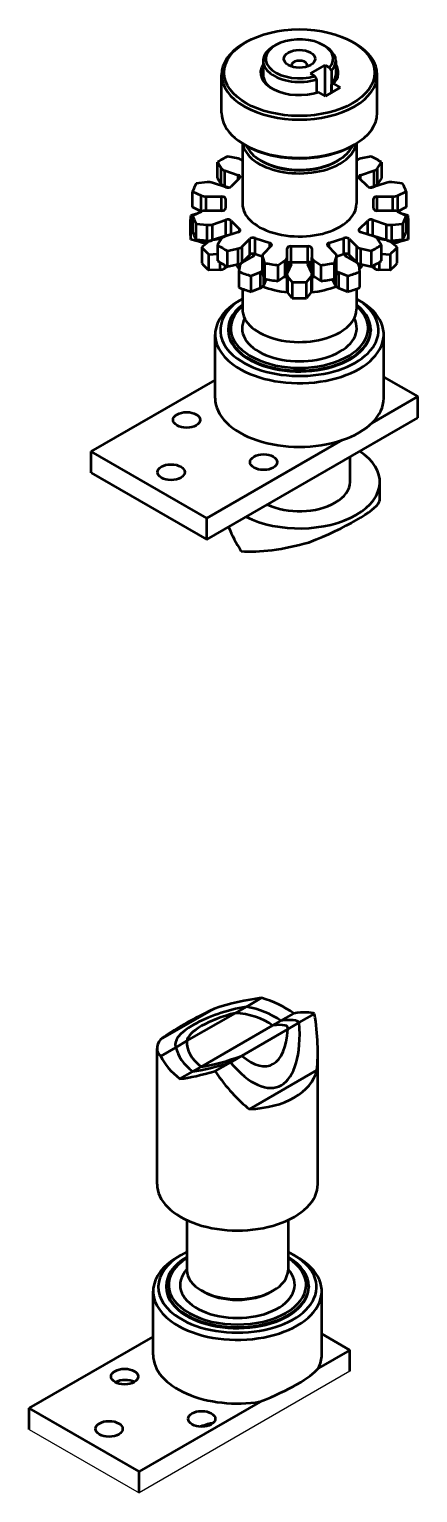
# Model space of a CAD drawing. Header units: millimetres. Extents: x -14552 to -4230, y 14289 to 18426.
# Drawn here: x -14552 to -14369, y 16174 to 16864 of the extents above; entities that cross this region are included whole.
import ezdxf

# ---------------------------------------------------------------- set-up
doc = ezdxf.new("R2010")
doc.units = ezdxf.units.MM
doc.layers.add('外形線', color=7, linetype='Continuous', lineweight=50)

msp = doc.modelspace()

# ---------------------------------------------------------------- linework, layer by layer
for p in [(-14400.53, 16231.19), (-14551.76, 16203.73)]:
    msp.add_line(p, (-14500, 16173.91))
at = {"layer": '外形線'}
for p, q in [((-14449.54, 16857.74), (-14450.41, 16857.24)), ((-14435.65, 16856.3), (-14436.51, 16855.8)), ((-14413.07, 16856.3), (-14412.2, 16855.8)), ((-14399.18, 16857.74), (-14398.31, 16857.24)), ((-14441.48, 16848.85), (-14441.48, 16842.35)), ((-14419.17, 16842.88), (-14412.25, 16846.86)), ((-14412.25, 16832.4), (-14412.25, 16846.86)), ((-14412.25, 16846.86), (-14410.2, 16845.68)), ((-14407.24, 16848.85), (-14407.24, 16842.35)), ((-14461.05, 16824.35), (-14461.05, 16842.35)), ((-14417.12, 16841.7), (-14419.17, 16842.88)), ((-14416.22, 16833.89), (-14416.22, 16840.18)), ((-14409.3, 16844.16), (-14409.3, 16833.9)), ((-14387.66, 16824.35), (-14387.66, 16842.35)), ((-14412.08, 16832.3), (-14415.32, 16834.16)), ((-14405.16, 16836.28), (-14412.08, 16832.3)), ((-14409.3, 16833.9), (-14409.3, 16837.66)), ((-14408.4, 16838.14), (-14405.16, 16836.28)), ((-14451.27, 16809.99), (-14451.27, 16781.6)), ((-14449.54, 16808.96), (-14450.41, 16809.47)), ((-14399.18, 16808.96), (-14398.31, 16809.47)), ((-14397.45, 16809.99), (-14397.45, 16781.6)), ((-14462.99, 16793.61), (-14462.99, 16801.11)), ((-14462.99, 16801.11), (-14461.2, 16798.29)), ((-14461.2, 16790.79), (-14461.2, 16798.29)), ((-14453.33, 16802.82), (-14458.23, 16803.85)), ((-14451.27, 16801.75), (-14451.41, 16801.89)), ((-14441.72, 16801.43), (-14442.59, 16801.93)), ((-14406.99, 16801.43), (-14406.13, 16801.93)), ((-14397.31, 16801.89), (-14397.45, 16801.75)), ((-14390.49, 16803.85), (-14395.39, 16802.82)), ((-14387.52, 16798.29), (-14385.73, 16801.11)), ((-14387.52, 16790.79), (-14387.52, 16798.29)), ((-14385.73, 16801.11), (-14385.73, 16793.61)), ((-14467.87, 16791.64), (-14473.01, 16791.11)), ((-14459.04, 16789.27), (-14465.4, 16791.38)), ((-14461.2, 16790.79), (-14462.99, 16793.61)), ((-14459.59, 16789.68), (-14459.59, 16797.18)), ((-14459.59, 16797.18), (-14453.23, 16795.07)), ((-14452.56, 16793.62), (-14456.54, 16789.66)), ((-14453.23, 16792.95), (-14453.23, 16795.07)), ((-14392.18, 16789.66), (-14396.16, 16793.62)), ((-14395.49, 16795.07), (-14389.13, 16797.18)), ((-14395.49, 16792.95), (-14395.49, 16795.07)), ((-14383.32, 16791.38), (-14389.68, 16789.27)), ((-14389.13, 16789.68), (-14389.13, 16797.18)), ((-14385.73, 16793.61), (-14387.52, 16790.79)), ((-14375.71, 16791.11), (-14380.85, 16791.64)), ((-14474.75, 16787.37), (-14470.75, 16785.44)), ((-14474.75, 16779.87), (-14474.75, 16787.37)), ((-14470.75, 16777.94), (-14470.75, 16785.44)), ((-14468.39, 16784.95), (-14461.05, 16784.95)), ((-14468.39, 16778.26), (-14468.39, 16784.95)), ((-14461.88, 16790.28), (-14462.11, 16790.29)), ((-14461.05, 16778.26), (-14461.05, 16784.95)), ((-14458.8, 16789.2), (-14459.6, 16789.67)), ((-14457.95, 16789.13), (-14459.59, 16789.68)), ((-14389.13, 16789.68), (-14390.77, 16789.13)), ((-14389.11, 16789.67), (-14389.92, 16789.2)), ((-14387.66, 16784.95), (-14380.33, 16784.95)), ((-14387.66, 16778.26), (-14387.66, 16784.95)), ((-14386.61, 16790.29), (-14386.84, 16790.28)), ((-14380.33, 16778.26), (-14380.33, 16784.95)), ((-14377.97, 16785.44), (-14373.97, 16787.37)), ((-14377.97, 16777.94), (-14377.97, 16785.44)), ((-14373.97, 16787.37), (-14373.97, 16779.87)), ((-14470.75, 16777.94), (-14474.75, 16779.87)), ((-14470.75, 16777.76), (-14474.75, 16775.83)), ((-14461.05, 16778.26), (-14468.39, 16778.26)), ((-14459.22, 16783.89), (-14459.22, 16779.31)), ((-14389.5, 16779.31), (-14389.5, 16783.89)), ((-14380.33, 16778.26), (-14387.66, 16778.26)), ((-14373.97, 16779.87), (-14377.97, 16777.94)), ((-14373.97, 16775.83), (-14377.97, 16777.76)), ((-14475.73, 16766.6), (-14475.73, 16774.1)), ((-14472.69, 16776.83), (-14475.62, 16776.04)), ((-14475.62, 16764.67), (-14475.62, 16772.17)), ((-14475.62, 16772.17), (-14474.75, 16771.93)), ((-14474.75, 16775.83), (-14474.75, 16768.33)), ((-14473.01, 16772.09), (-14467.87, 16771.57)), ((-14473.01, 16764.59), (-14473.01, 16772.09)), ((-14467.87, 16764.07), (-14467.87, 16771.57)), ((-14465.4, 16771.82), (-14459.04, 16773.94)), ((-14465.4, 16764.32), (-14465.4, 16771.82)), ((-14459.04, 16766.44), (-14459.04, 16773.94)), ((-14456.54, 16773.55), (-14452.56, 16769.58)), ((-14456.54, 16767.04), (-14456.54, 16773.55)), ((-14396.16, 16769.58), (-14392.18, 16773.55)), ((-14392.18, 16767.04), (-14392.18, 16773.55)), ((-14389.68, 16773.94), (-14383.32, 16771.82)), ((-14389.68, 16766.44), (-14389.68, 16773.94)), ((-14383.32, 16764.32), (-14383.32, 16771.82)), ((-14380.85, 16771.57), (-14375.71, 16772.09)), ((-14380.85, 16764.07), (-14380.85, 16771.57)), ((-14373.1, 16776.04), (-14376.03, 16776.83)), ((-14375.71, 16772.09), (-14375.71, 16764.59)), ((-14373.97, 16768.33), (-14373.97, 16775.83)), ((-14373.97, 16771.93), (-14373.1, 16772.17)), ((-14373.1, 16772.17), (-14373.1, 16764.67)), ((-14372.99, 16766.6), (-14372.99, 16774.1)), ((-14470.9, 16763.4), (-14475.62, 16764.67)), ((-14467.87, 16764.07), (-14473.01, 16764.59)), ((-14470.9, 16764.38), (-14470.9, 16763.4)), ((-14468.4, 16764.12), (-14468.4, 16763.27)), ((-14459.04, 16766.44), (-14465.4, 16764.32)), ((-14461.18, 16764.96), (-14465.39, 16764.31)), ((-14461.2, 16764.92), (-14462.99, 16762.1)), ((-14461.31, 16765.68), (-14461.31, 16764.94)), ((-14453.23, 16768.14), (-14459.59, 16766.03)), ((-14459.06, 16766.43), (-14459.06, 16766.2)), ((-14452.56, 16768.53), (-14452.56, 16769.58)), ((-14451.41, 16761.32), (-14447.74, 16764.98)), ((-14447.74, 16757.48), (-14447.74, 16764.98)), ((-14445.23, 16765.36), (-14438.35, 16763.07)), ((-14445.23, 16757.86), (-14445.23, 16765.36)), ((-14410.37, 16763.07), (-14403.49, 16765.36)), ((-14403.49, 16757.86), (-14403.49, 16765.36)), ((-14400.98, 16764.98), (-14397.31, 16761.32)), ((-14400.98, 16757.48), (-14400.98, 16764.98)), ((-14396.16, 16768.53), (-14396.16, 16769.58)), ((-14389.13, 16766.03), (-14395.49, 16768.14)), ((-14383.32, 16764.32), (-14389.68, 16766.44)), ((-14389.66, 16766.43), (-14389.66, 16766.2)), ((-14383.33, 16764.31), (-14387.54, 16764.96)), ((-14385.73, 16762.1), (-14387.52, 16764.92)), ((-14387.41, 16765.68), (-14387.41, 16764.94)), ((-14375.71, 16764.59), (-14380.85, 16764.07)), ((-14380.32, 16764.12), (-14380.32, 16763.27)), ((-14373.1, 16764.67), (-14377.82, 16763.4)), ((-14377.82, 16764.38), (-14377.82, 16763.4)), ((-14467.45, 16763.48), (-14470.44, 16761.02)), ((-14470.44, 16761.02), (-14470.44, 16753.52)), ((-14467.54, 16763.4), (-14468.4, 16763.27)), ((-14467.07, 16757.67), (-14462.99, 16757.87)), ((-14467.07, 16750.17), (-14467.07, 16757.67)), ((-14462.99, 16762.1), (-14462.99, 16754.6)), ((-14458.23, 16759.36), (-14453.33, 16760.39)), ((-14458.23, 16751.86), (-14458.23, 16759.36)), ((-14453.33, 16752.89), (-14453.33, 16760.39)), ((-14451.41, 16753.82), (-14451.41, 16761.32)), ((-14447.74, 16757.48), (-14451.41, 16753.82)), ((-14446.2, 16758), (-14446.2, 16756.8)), ((-14445.23, 16757.86), (-14441.84, 16756.73)), ((-14441.84, 16749.41), (-14441.84, 16756.91)), ((-14437.68, 16761.63), (-14441.34, 16757.97)), ((-14438.35, 16760.96), (-14438.35, 16763.07)), ((-14430.17, 16756.25), (-14430.17, 16760.47)), ((-14428.33, 16761.53), (-14420.38, 16761.53)), ((-14428.33, 16754.03), (-14428.33, 16761.53)), ((-14420.38, 16754.03), (-14420.38, 16761.53)), ((-14418.55, 16760.47), (-14418.55, 16756.25)), ((-14407.37, 16757.97), (-14411.04, 16761.63)), ((-14410.37, 16760.96), (-14410.37, 16763.07)), ((-14406.88, 16756.73), (-14403.49, 16757.86)), ((-14406.88, 16749.41), (-14406.88, 16756.91)), ((-14402.52, 16758), (-14402.52, 16756.8)), ((-14397.31, 16753.82), (-14400.98, 16757.48)), ((-14397.31, 16753.82), (-14397.31, 16761.32)), ((-14395.39, 16752.89), (-14395.39, 16760.39)), ((-14395.39, 16760.39), (-14390.49, 16759.36)), ((-14390.49, 16759.36), (-14390.49, 16751.86)), ((-14385.73, 16754.6), (-14385.73, 16762.1)), ((-14385.73, 16757.87), (-14381.65, 16757.67)), ((-14381.65, 16757.67), (-14381.65, 16750.17)), ((-14378.28, 16761.02), (-14381.27, 16763.48)), ((-14380.32, 16763.27), (-14381.18, 16763.4)), ((-14378.28, 16753.52), (-14378.28, 16761.02)), ((-14461.88, 16750.43), (-14467.07, 16750.17)), ((-14461.88, 16753.9), (-14461.88, 16750.43)), ((-14459.6, 16752.58), (-14459.6, 16751.04)), ((-14458.15, 16751.88), (-14459.6, 16751.04)), ((-14453.33, 16752.89), (-14458.23, 16751.86)), ((-14452.45, 16752.5), (-14452.9, 16749.51)), ((-14451.41, 16753.79), (-14451.42, 16753.8)), ((-14446.2, 16756.8), (-14451.39, 16753.81)), ((-14441.78, 16749.05), (-14441.78, 16756.55)), ((-14441.78, 16756.55), (-14440.88, 16753.59)), ((-14440.88, 16753.59), (-14440.88, 16746.09)), ((-14434.38, 16752.59), (-14431.03, 16754.89)), ((-14434.38, 16745.09), (-14434.38, 16752.59)), ((-14431.03, 16747.39), (-14431.03, 16754.89)), ((-14430.17, 16748.75), (-14430.17, 16756.25)), ((-14428.24, 16752.83), (-14430.14, 16748.74)), ((-14429.54, 16753.77), (-14429.54, 16750.04)), ((-14428.33, 16754.03), (-14420.38, 16754.03)), ((-14418.57, 16748.74), (-14420.47, 16752.83)), ((-14419.18, 16753.77), (-14419.18, 16750.04)), ((-14418.55, 16748.75), (-14418.55, 16756.25)), ((-14417.69, 16747.39), (-14417.69, 16754.89)), ((-14417.69, 16754.89), (-14414.34, 16752.59)), ((-14414.34, 16752.59), (-14414.34, 16745.09)), ((-14407.84, 16753.59), (-14406.94, 16756.55)), ((-14407.84, 16746.09), (-14407.84, 16753.59)), ((-14406.94, 16749.05), (-14406.94, 16756.55)), ((-14397.33, 16753.81), (-14402.52, 16756.8)), ((-14397.29, 16753.8), (-14397.31, 16753.79)), ((-14395.82, 16749.51), (-14396.27, 16752.5)), ((-14390.49, 16751.86), (-14395.39, 16752.89)), ((-14389.11, 16751.04), (-14390.57, 16751.88)), ((-14389.11, 16752.58), (-14389.11, 16751.04)), ((-14386.84, 16753.9), (-14386.84, 16750.43)), ((-14381.65, 16750.17), (-14386.84, 16750.43)), ((-14452.9, 16749.51), (-14452.9, 16742.01)), ((-14447.08, 16747.57), (-14442.81, 16749.29)), ((-14447.08, 16740.07), (-14447.08, 16747.57)), ((-14442.81, 16749.29), (-14442.81, 16741.79)), ((-14440.88, 16746.09), (-14441.78, 16749.05)), ((-14441.37, 16747.7), (-14441.37, 16742.98)), ((-14440, 16745.92), (-14441.37, 16742.98)), ((-14431.03, 16747.39), (-14434.38, 16745.09)), ((-14430.27, 16746.73), (-14431.67, 16746.95)), ((-14430.27, 16748.2), (-14430.27, 16740.7)), ((-14429.93, 16747.3), (-14429.93, 16739.8)), ((-14429.93, 16747.3), (-14427.72, 16744.58)), ((-14427.72, 16744.58), (-14427.72, 16737.08)), ((-14421, 16744.58), (-14418.79, 16747.3)), ((-14421, 16737.08), (-14421, 16744.58)), ((-14418.79, 16747.3), (-14418.79, 16739.8)), ((-14418.45, 16748.2), (-14418.45, 16740.7)), ((-14417.05, 16746.95), (-14418.45, 16746.73)), ((-14414.34, 16745.09), (-14417.69, 16747.39)), ((-14407.35, 16742.98), (-14408.72, 16745.92)), ((-14406.94, 16749.05), (-14407.84, 16746.09)), ((-14407.35, 16747.7), (-14407.35, 16742.98)), ((-14405.91, 16749.29), (-14405.91, 16741.79)), ((-14405.91, 16749.29), (-14401.64, 16747.57)), ((-14401.64, 16747.57), (-14401.64, 16740.07)), ((-14395.82, 16742.01), (-14395.82, 16749.51)), ((-14451.27, 16736.74), (-14452.58, 16735.98)), ((-14451.27, 16741.4), (-14451.27, 16731.85)), ((-14442.81, 16741.79), (-14447.08, 16740.07)), ((-14427.72, 16737.08), (-14429.93, 16739.8)), ((-14418.79, 16739.8), (-14421, 16737.08)), ((-14401.64, 16740.07), (-14405.91, 16741.79)), ((-14397.45, 16741.4), (-14397.45, 16731.85)), ((-14397.45, 16736.74), (-14396.14, 16735.98)), ((-14464.11, 16689.85), (-14464.11, 16719.85)), ((-14458, 16722.28), (-14458, 16721.85)), ((-14390.72, 16722.28), (-14390.72, 16721.85)), ((-14384.61, 16689.85), (-14384.61, 16719.85)), ((-14522.53, 16664.7), (-14464.11, 16698.34)), ((-14384.61, 16699.83), (-14368.57, 16690.6)), ((-14368.57, 16690.6), (-14390.2, 16678.15)), ((-14368.57, 16680.6), (-14368.57, 16690.6)), ((-14468.04, 16623.32), (-14368.57, 16680.6)), ((-14404.03, 16670.18), (-14468.04, 16633.32)), ((-14522.53, 16654.7), (-14522.53, 16664.7)), ((-14468.04, 16633.32), (-14522.53, 16664.7)), ((-14400.51, 16650.35), (-14400.51, 16662.21)), ((-14522.53, 16654.7), (-14468.04, 16623.32)), ((-14386.44, 16642.55), (-14386.44, 16650.35)), ((-14468.04, 16623.32), (-14468.04, 16633.32)), ((-14449.33, 16403.04), (-14442.21, 16407.14)), ((-14489.87, 16387.54), (-14464.63, 16402.08)), ((-14477.43, 16386.86), (-14454.54, 16400.04)), ((-14454.54, 16400.04), (-14449.33, 16403.04)), ((-14433.13, 16396.39), (-14427.07, 16399.88)), ((-14424.43, 16395.51), (-14417.18, 16399.68)), ((-14470.75, 16374.73), (-14437.02, 16394.15)), ((-14451.5, 16379.92), (-14429.84, 16392.39)), ((-14437.02, 16394.15), (-14433.13, 16396.39)), ((-14429.84, 16392.39), (-14424.43, 16395.51)), ((-14482.64, 16383.86), (-14477.43, 16386.86)), ((-14491.51, 16319.38), (-14491.51, 16383.32)), ((-14489.76, 16379.75), (-14482.64, 16383.86)), ((-14456.91, 16376.8), (-14451.5, 16379.92)), ((-14415.68, 16319.38), (-14415.68, 16381.58)), ((-14480.69, 16369), (-14474.64, 16372.49)), ((-14474.64, 16372.49), (-14470.75, 16374.73)), ((-14464.16, 16372.63), (-14456.91, 16376.8)), ((-14447.96, 16354.78), (-14416.1, 16373.13)), ((-14477.45, 16302.4), (-14477.45, 16278.88)), ((-14429.74, 16302.4), (-14429.74, 16278.88)), ((-14480.08, 16286.01), (-14481.81, 16285)), ((-14427.11, 16286.01), (-14425.38, 16285)), ((-14493.35, 16238.88), (-14493.35, 16268.88)), ((-14487.23, 16271.3), (-14487.23, 16270.88)), ((-14469.66, 16268.7), (-14470.53, 16269.2)), ((-14437.53, 16268.7), (-14436.67, 16269.2)), ((-14419.96, 16271.3), (-14419.96, 16270.88)), ((-14413.84, 16238.88), (-14413.84, 16268.88)), ((-14551.76, 16213.73), (-14493.35, 16247.36)), ((-14413.84, 16248.86), (-14400.53, 16241.19)), ((-14400.53, 16241.19), (-14415.33, 16232.67)), ((-14400.53, 16231.19), (-14400.53, 16241.19)), ((-14500, 16183.91), (-14551.76, 16213.73)), ((-14551.76, 16203.73), (-14551.76, 16213.73)), ((-14442.81, 16216.84), (-14500, 16183.91)), ((-14500, 16173.91), (-14500, 16183.91))]:
    msp.add_line(p, q, dxfattribs=at).dxf.unprotected_set("ltscale", 0)
for points in [[(-14416.22, 16840.18), (-14416.25, 16840.24), (-14416.29, 16840.31), (-14416.33, 16840.38), (-14416.37, 16840.44), (-14416.41, 16840.51), (-14416.45, 16840.57), (-14416.49, 16840.63), (-14416.52, 16840.7), (-14416.56, 16840.76), (-14416.6, 16840.83), (-14416.64, 16840.89), (-14416.68, 16840.95), (-14416.71, 16841.02), (-14416.75, 16841.08), (-14416.79, 16841.14), (-14416.83, 16841.21), (-14416.86, 16841.27), (-14416.9, 16841.33), (-14416.94, 16841.39), (-14416.97, 16841.45), (-14417.01, 16841.52), (-14417.05, 16841.58), (-14417.08, 16841.64), (-14417.12, 16841.7)], [(-14410.2, 16845.68), (-14410.17, 16845.62), (-14410.13, 16845.56), (-14410.09, 16845.5), (-14410.06, 16845.44), (-14410.02, 16845.38), (-14409.98, 16845.32), (-14409.94, 16845.25), (-14409.91, 16845.19), (-14409.87, 16845.13), (-14409.83, 16845.07), (-14409.79, 16845), (-14409.76, 16844.94), (-14409.72, 16844.88), (-14409.68, 16844.81), (-14409.64, 16844.75), (-14409.61, 16844.68), (-14409.57, 16844.62), (-14409.53, 16844.55), (-14409.49, 16844.49), (-14409.45, 16844.43), (-14409.41, 16844.36), (-14409.37, 16844.29), (-14409.33, 16844.23), (-14409.3, 16844.16)], [(-14409.3, 16837.66), (-14409.26, 16837.68), (-14409.22, 16837.7), (-14409.19, 16837.72), (-14409.15, 16837.74), (-14409.11, 16837.76), (-14409.08, 16837.78), (-14409.04, 16837.8), (-14409, 16837.82), (-14408.97, 16837.84), (-14408.93, 16837.86), (-14408.89, 16837.88), (-14408.85, 16837.9), (-14408.82, 16837.92), (-14408.78, 16837.94), (-14408.74, 16837.96), (-14408.7, 16837.98), (-14408.66, 16838), (-14408.63, 16838.02), (-14408.59, 16838.04), (-14408.55, 16838.06), (-14408.51, 16838.08), (-14408.47, 16838.1), (-14408.43, 16838.12), (-14408.4, 16838.14)], [(-14478.4, 16278.08), (-14478.36, 16278.13), (-14478.32, 16278.19), (-14478.28, 16278.24), (-14478.24, 16278.29), (-14478.2, 16278.34), (-14478.16, 16278.39), (-14478.13, 16278.44), (-14478.09, 16278.49), (-14478.05, 16278.54), (-14478.01, 16278.59), (-14477.97, 16278.65), (-14477.93, 16278.7), (-14477.89, 16278.75), (-14477.85, 16278.79), (-14477.81, 16278.84), (-14477.77, 16278.89), (-14477.73, 16278.94), (-14477.69, 16278.99), (-14477.65, 16279.04), (-14477.61, 16279.09), (-14477.57, 16279.14), (-14477.53, 16279.19), (-14477.49, 16279.24), (-14477.45, 16279.28)], [(-14429.74, 16279.28), (-14429.7, 16279.24), (-14429.66, 16279.19), (-14429.62, 16279.14), (-14429.58, 16279.09), (-14429.54, 16279.04), (-14429.5, 16278.99), (-14429.46, 16278.94), (-14429.42, 16278.89), (-14429.38, 16278.84), (-14429.34, 16278.79), (-14429.3, 16278.75), (-14429.27, 16278.7), (-14429.23, 16278.65), (-14429.19, 16278.59), (-14429.15, 16278.54), (-14429.11, 16278.49), (-14429.07, 16278.44), (-14429.03, 16278.39), (-14428.99, 16278.34), (-14428.95, 16278.29), (-14428.91, 16278.24), (-14428.87, 16278.19), (-14428.83, 16278.13), (-14428.79, 16278.08)]]:
    msp.add_lwpolyline(points, dxfattribs=at).dxf.unprotected_set("ltscale", 0)
for centre, major_axis in [((-14424.36, 16843.35), (35.47, 0)), ((-14424.36, 16849.85), (7.34, 0)), ((-14477.55, 16679.64), (-6.42, 0)), ((-14441.23, 16659.72), (-6.42, 0)), ((-14484.9, 16654.99), (-6.42, 0)), ((-14506.79, 16228.67), (-6.42, 0)), ((-14470.46, 16208.74), (-6.42, 0)), ((-14514.14, 16204.01), (-6.42, 0))]:
    msp.add_ellipse(centre, major_axis=major_axis, ratio=0.575862, dxfattribs=at).dxf.unprotected_set("ltscale", 0)
for centre, major_axis, ratio, start_param, end_param in [((-14424.36, 16842.35), (-36.7, 0), 0.575862, 5.50164, 8.63938), ((-14424.36, 16848.85), (-17.12, 0), 0.575862, 5.50164, 8.349628), ((-14424.36, 16849.85), (-15.9, 0), 0.575862, 2.668961, 8.326613), ((-14424.36, 16848.85), (17.12, 0), 0.575862, 5.787539, 7.064731), ((-14424.36, 16842.35), (36.7, 0), 0.575862, 5.497787, 7.064731), ((-14424.36, 16843.35), (-18.35, 0), 0.575862, 5.915977, 8.369447), ((-14424.36, 16846.85), (3.67, 0), 0.575862, 5.929114, 9.778849), ((-14424.36, 16843.35), (18.35, 0), 0.575862, 5.76772, 6.650393), ((-14424.36, 16842.35), (-17.12, 0), 0.575862, 0, 0.746169), ((-14424.36, 16842.35), (17.12, 0), 0.575862, 5.787539, 6.283185), ((-14424.36, 16824.35), (-36.7, 0), 0.575862, 0, 2.356194), ((-14424.36, 16824.35), (36.7, 0), 0.575862, 5.497787, 6.283185), ((-14424.36, 16811.35), (-26.91, 0), 0.575862, 0.092953, 2.356194), ((-14424.36, 16823.35), (35.47, 0), 0.575862, 3.923138, 5.497787), ((-14424.36, 16812.35), (-25.69, 0), 0.575862, 0.240333, 2.356194), ((-14424.36, 16812.35), (25.69, 0), 0.575862, 5.497787, 6.042852), ((-14424.36, 16811.35), (26.91, 0), 0.575862, 5.497787, 6.190232), ((-14424.36, 16823.35), (35.47, 0), 0.575862, 5.497787, 5.50164), ((-14424.36, 16781.6), (51.37, 0), 0.575862, 2.290691, 2.421698), ((-14457.75, 16799.01), (-3.67, 0), 0.575862, 0.349066, 1.047198), ((-14454.59, 16800.83), (-3.67, 0), 0.575862, 3.665191, 4.363323), ((-14424.36, 16811.35), (24.46, 0), 0.575862, 3.923138, 5.497787), ((-14424.36, 16811.35), (24.46, 0), 0.575862, 5.497787, 5.50164), ((-14394.13, 16800.83), (-3.67, 0), 0.575862, 5.061455, 5.759587), ((-14424.36, 16781.6), (51.37, 0), 0.575862, 0.719894, 0.850902), ((-14390.96, 16799.01), (3.67, 0), 0.575862, 5.235988, 5.934119), ((-14467.23, 16789.55), (-3.67, 0), 0.575862, 4.18879, 4.886922), ((-14454.15, 16794.15), (1.83, 0), 0.575862, 5.759586, 7.330383), ((-14394.57, 16794.15), (-1.83, 0), 0.575862, 5.235988, 6.806784), ((-14381.48, 16789.55), (-3.67, 0), 0.575862, 4.537856, 5.235988), ((-14424.36, 16781.6), (-51.37, 0), 0.575862, 5.955882, 6.08689), ((-14468.39, 16787.06), (3.67, 0), 0.575862, 4.014257, 4.712389), ((-14462.2, 16788.17), (-3.67, 0), 0.575862, 4.158747, 4.625123), ((-14457.75, 16791.51), (-3.67, 0), 0.575862, 0.349066, 0.815441), ((-14461.05, 16783.89), (1.83, 0), 0.575862, 0, 1.570796), ((-14457.75, 16791.51), (3.67, 0), 0.575862, 3.957034, 4.158747), ((-14462.2, 16788.17), (-3.67, 0), 0.575862, 3.926991, 3.957034), ((-14457.75, 16791.51), (-3.67, 0), 0.575862, 1.017155, 1.047198), ((-14458.13, 16790.19), (-1.83, 0), 0.575862, 1.047197, 2.617994), ((-14390.59, 16790.19), (-1.83, 0), 0.575862, 0.523599, 2.094395), ((-14387.66, 16783.89), (-1.83, 0), 0.575862, 4.712389, 6.283186), ((-14390.96, 16791.51), (-3.67, 0), 0.575862, 2.094395, 2.124436), ((-14386.52, 16788.17), (-3.67, 0), 0.575862, 5.467746, 5.497787), ((-14390.96, 16791.51), (3.67, 0), 0.575862, 5.266029, 5.467746), ((-14390.96, 16791.51), (3.67, 0), 0.575862, 5.467746, 5.934119), ((-14386.52, 16788.17), (-3.67, 0), 0.575862, 4.799655, 5.266029), ((-14380.33, 16787.06), (3.67, 0), 0.575862, 4.712389, 5.410521), ((-14424.36, 16781.6), (51.37, 0), 0.575862, 0.196296, 0.327303), ((-14468.39, 16776.14), (-3.67, 0), 0.575862, 4.712389, 5.410521), ((-14468.39, 16779.56), (-3.67, 0), 0.575862, 0.872665, 0.941966), ((-14461.05, 16779.31), (1.83, 0), 0.575862, 4.712389, 6.283186), ((-14424.36, 16781.6), (-26.91, 0), 0.575862, 0, 2.356194), ((-14424.36, 16781.6), (26.91, 0), 0.575862, 5.497787, 6.283185), ((-14387.66, 16779.31), (-1.83, 0), 0.575862, 0, 1.570796), ((-14380.33, 16776.14), (-3.67, 0), 0.575862, 4.014257, 4.712389), ((-14380.33, 16779.56), (-3.67, 0), 0.575862, 2.199626, 2.268928), ((-14424.36, 16774.1), (-51.37, 0), 0.575862, 6.217682, 6.348689), ((-14424.36, 16781.6), (-51.37, 0), 0.575862, 0.196296, 0.327303), ((-14467.23, 16773.65), (3.67, 0), 0.575862, 4.537856, 5.235988), ((-14458.13, 16773.02), (1.83, 0), 0.575862, 0.523599, 2.094395), ((-14390.59, 16773.02), (1.83, 0), 0.575862, 1.047197, 2.617994), ((-14381.48, 16773.65), (3.67, 0), 0.575862, 4.18879, 4.886922), ((-14424.36, 16781.6), (51.37, 0), 0.575862, 5.955882, 6.08689), ((-14424.36, 16774.1), (51.37, 0), 0.575862, 6.217682, 6.348689), ((-14424.36, 16766.6), (-51.37, 0), 0.575862, 0, 0.065504), ((-14424.36, 16774.1), (-51.37, 0), 0.575862, 0.196296, 0.327303), ((-14467.23, 16766.15), (-3.67, 0), 0.575862, 1.396263, 1.862639), ((-14464.44, 16762.27), (-3.67, 0), 0.575862, 5.205945, 5.67232), ((-14467.23, 16766.15), (3.67, 0), 0.575862, 5.004231, 5.205945), ((-14467.23, 16766.15), (-3.67, 0), 0.575862, 2.064352, 2.094395), ((-14464.44, 16762.27), (-3.67, 0), 0.575862, 4.974188, 5.004231), ((-14457.75, 16764.2), (-3.67, 0), 0.575862, 5.235988, 5.934119), ((-14458.13, 16765.52), (-1.83, 0), 0.575862, 4.616404, 5.235988), ((-14454.15, 16769.06), (1.83, 0), 0.575862, 5.235988, 6.806784), ((-14446.15, 16764.45), (1.83, 0), 0.575862, 1.047197, 2.617994), ((-14402.57, 16764.45), (1.83, 0), 0.575862, 0.523599, 2.094395), ((-14394.57, 16769.06), (-1.83, 0), 0.575862, 5.759586, 7.330383), ((-14390.59, 16765.52), (-1.83, 0), 0.575862, 4.18879, 4.808374), ((-14390.96, 16764.2), (3.67, 0), 0.575862, 0.349066, 1.047198), ((-14384.28, 16762.27), (-3.67, 0), 0.575862, 4.420548, 4.45059), ((-14381.48, 16766.15), (-3.67, 0), 0.575862, 1.047197, 1.077239), ((-14381.48, 16766.15), (3.67, 0), 0.575862, 4.218831, 4.420548), ((-14384.28, 16762.27), (-3.67, 0), 0.575862, 3.752458, 4.218831), ((-14381.48, 16766.15), (-3.67, 0), 0.575862, 1.278956, 1.745329), ((-14424.36, 16774.1), (51.37, 0), 0.575862, 5.955882, 6.08689), ((-14424.36, 16766.6), (51.37, 0), 0.575862, 6.217682, 6.283185), ((-14469.35, 16765.31), (-3.67, 0), 0.575862, 1.134464, 1.832596), ((-14424.36, 16774.1), (-51.37, 0), 0.575862, 0.458095, 0.589102), ((-14424.36, 16781.6), (-51.37, 0), 0.575862, 0.719894, 0.850902), ((-14454.59, 16762.37), (3.67, 0), 0.575862, 5.061455, 5.759587), ((-14446.15, 16756.95), (-1.83, 0), 0.575862, 4.538583, 5.759587), ((-14447.5, 16757.54), (1.83, 0), 0.575862, 5.497787, 6.718791), ((-14446.15, 16756.95), (1.83, 0), 0.575862, 1.047197, 1.39699), ((-14438.17, 16756.91), (-3.67, 0), 0.575862, 5.759586, 6.457718), ((-14439.26, 16762.16), (1.83, 0), 0.575862, 5.759586, 7.330383), ((-14428.33, 16760.47), (-1.83, 0), 0.575862, 4.712389, 6.283185), ((-14420.38, 16760.47), (1.83, 0), 0.575862, 0, 1.570796), ((-14409.45, 16762.16), (-1.83, 0), 0.575862, 5.235988, 6.806784), ((-14410.55, 16756.91), (3.67, 0), 0.575862, 6.108652, 6.806784), ((-14402.57, 16756.95), (1.83, 0), 0.575862, 1.744603, 2.094395), ((-14401.22, 16757.54), (-1.83, 0), 0.575862, 5.847581, 7.068583), ((-14402.57, 16756.95), (-1.83, 0), 0.575862, 3.665191, 4.886195), ((-14394.13, 16762.37), (3.67, 0), 0.575862, 3.665191, 4.363323), ((-14424.36, 16781.6), (-51.37, 0), 0.575862, 2.290691, 2.421698), ((-14424.36, 16774.1), (-51.37, 0), 0.575862, 2.55249, 2.683498), ((-14379.37, 16765.31), (-3.67, 0), 0.575862, 1.308997, 2.007129), ((-14424.36, 16766.6), (-51.37, 0), 0.575862, 0.458095, 0.589102), ((-14424.36, 16774.1), (-51.37, 0), 0.575862, 0.719894, 0.850902), ((-14462.2, 16752.53), (-3.67, 0), 0.575862, 1.658063, 2.356194), ((-14424.36, 16757.1), (-30.58, 0), 0.575862, 0.249872, 0.38116), ((-14454.59, 16754.87), (-3.67, 0), 0.575862, 1.919862, 2.386238), ((-14448.79, 16752.31), (-3.67, 0), 0.575862, 5.729544, 6.195919), ((-14454.59, 16754.87), (3.67, 0), 0.575862, 5.52783, 5.729544), ((-14454.59, 16754.87), (-3.67, 0), 0.575862, 2.587951, 2.617994), ((-14448.79, 16752.31), (-3.67, 0), 0.575862, 5.497787, 5.52783), ((-14424.36, 16781.6), (-51.37, 0), 0.575862, 1.243493, 1.374501), ((-14433.84, 16756.25), (3.67, 0), 0.575862, 5.585054, 6.283185), ((-14428.33, 16752.97), (-1.83, 0), 0.575862, 5.062182, 6.283185), ((-14428.33, 16752.97), (1.83, 0), 0.575862, 1.570796, 1.920589), ((-14430.02, 16753.1), (1.83, 0), 0.575862, 6.021386, 7.242389), ((-14418.7, 16753.1), (-1.83, 0), 0.575862, 5.323982, 6.544985), ((-14420.38, 16752.97), (1.83, 0), 0.575862, 1.221004, 1.570796), ((-14420.38, 16752.97), (1.83, 0), 0.575862, 0, 1.221004), ((-14414.88, 16756.25), (-3.67, 0), 0.575862, 0, 0.698132), ((-14424.36, 16781.6), (-51.37, 0), 0.575862, 1.767092, 1.898099), ((-14399.93, 16752.31), (-3.67, 0), 0.575862, 3.896949, 3.926991), ((-14394.13, 16754.87), (-3.67, 0), 0.575862, 0.523599, 0.55364), ((-14394.13, 16754.87), (3.67, 0), 0.575862, 3.695232, 3.896949), ((-14399.93, 16752.31), (3.67, 0), 0.575862, 0.087266, 0.55364), ((-14394.13, 16754.87), (-3.67, 0), 0.575862, 0.755357, 1.22173), ((-14424.36, 16757.1), (30.58, 0), 0.575862, 5.902025, 6.033313), ((-14424.36, 16774.1), (-51.37, 0), 0.575862, 2.290691, 2.421698), ((-14386.52, 16752.53), (-3.67, 0), 0.575862, 0.785398, 1.48353), ((-14424.36, 16766.6), (-51.37, 0), 0.575862, 2.55249, 2.683498), ((-14424.36, 16774.1), (-51.37, 0), 0.575862, 0.981694, 1.112701), ((-14444.91, 16751.02), (3.67, 0), 0.575862, 5.323254, 5.706673), ((-14438.17, 16749.41), (-3.67, 0), 0.575862, 0, 0.174533), ((-14424.36, 16774.1), (-51.37, 0), 0.575862, 1.243493, 1.374501), ((-14433.84, 16748.75), (3.67, 0), 0.575862, 5.585054, 6.051429), ((-14426.6, 16748.2), (-3.67, 0), 0.575862, 6.253142, 6.719518), ((-14433.84, 16748.75), (3.67, 0), 0.575862, 6.051429, 6.253142), ((-14433.84, 16748.75), (3.67, 0), 0.575862, 6.253142, 6.283185), ((-14426.6, 16748.2), (-3.67, 0), 0.575862, 6.021386, 6.051429), ((-14424.36, 16774.1), (-51.37, 0), 0.575862, 1.505293, 1.6363), ((-14422.12, 16748.2), (3.67, 0), 0.575862, 5.846853, 6.313226), ((-14422.12, 16748.2), (3.67, 0), 0.575862, 0.231758, 0.261799), ((-14414.88, 16748.75), (-3.67, 0), 0.575862, 0, 0.030041), ((-14414.88, 16748.75), (-3.67, 0), 0.575862, 0.030041, 0.231758), ((-14414.88, 16748.75), (-3.67, 0), 0.575862, 0.231758, 0.698132), ((-14424.36, 16774.1), (-51.37, 0), 0.575862, 1.767092, 1.898099), ((-14410.55, 16749.41), (3.67, 0), 0.575862, 6.108652, 6.283185), ((-14403.81, 16751.02), (3.67, 0), 0.575862, 3.718104, 4.101524), ((-14424.36, 16774.1), (-51.37, 0), 0.575862, 2.028891, 2.159899), ((-14424.36, 16721.85), (-37.31, 0), 0.575862, 5.518083, 6.948116), ((-14424.36, 16721.85), (37.31, 0), 0.575862, 3.806524, 7.048288), ((-14424.36, 16766.6), (-51.37, 0), 0.575862, 0.981694, 1.112701), ((-14444.91, 16743.52), (3.67, 0), 0.575862, 5.323254, 6.021386), ((-14424.36, 16757.1), (-30.58, 0), 0.575862, 0.970444, 1.388222), ((-14426.6, 16740.7), (-3.67, 0), 0.575862, 0, 0.436332), ((-14424.36, 16766.6), (-51.37, 0), 0.575862, 1.505293, 1.6363), ((-14424.36, 16757.1), (-30.58, 0), 0.575862, 1.75337, 2.171149), ((-14422.12, 16740.7), (3.67, 0), 0.575862, 5.846853, 6.283185), ((-14403.81, 16743.52), (-3.67, 0), 0.575862, 0.261799, 0.959931), ((-14424.36, 16766.6), (-51.37, 0), 0.575862, 2.028891, 2.159899), ((-14424.36, 16719.85), (-39.75, 0), 0.575862, 5.50164, 6.948116), ((-14424.36, 16722.28), (-33.64, 0), 0.575862, 5.639684, 10.068279), ((-14424.36, 16722.85), (32.41, 0), 0.575862, 2.550242, 6.874536), ((-14424.36, 16719.85), (39.75, 0), 0.575862, 3.806524, 7.064731), ((-14424.36, 16731.85), (-26.91, 0), 0.575862, 0, 2.356194), ((-14424.36, 16731.85), (26.91, 0), 0.575862, 5.497787, 6.283185), ((-14424.36, 16722.85), (27.04, 0), 0.575862, 2.839489, 6.585289), ((-14424.36, 16721.85), (-33.64, 0), 0.575862, 0, 0.664931), ((-14424.36, 16721.85), (33.64, 0), 0.575862, 3.806524, 6.283185), ((-14424.36, 16689.85), (-39.75, 0), 0.575862, 0, 3.141593), ((-14424.36, 16650.35), (37.92, 0), 0.575862, 3.987857, 7.007717), ((-14424.36, 16650.35), (23.85, 0), 0.575862, 5.497787, 6.283185), ((-14424.36, 16650.35), (-23.85, 0), 0.575862, 0.882252, 2.356194), ((-14424.36, 16628.15), (-37.83, -14.42), 0.183652, 1.619924, 2.952676), ((-14424.36, 16633.16), (-37.78, -10.41), 0.307122, 2.938149, 3.057171), ((-14424.36, 16632.25), (28.42, -39.76), 0.631219, 4.357547, 4.626756), ((-14424.36, 16633.16), (-37.78, -10.41), 0.307122, 0.677439, 1.605396), ((-14453.6, 16391.95), (37.78, 9.71), 0.329182, 1.181363, 1.781653), ((-14453.6, 16384.23), (37.74, -5.58), 0.651913, 0.892096, 1.361732), ((-14453.6, 16402.84), (37.88, 17.54), 0.097468, 1.820919, 2.801262), ((-14453.6, 16391.95), (29.25, 7.52), 0.329182, 1.340595, 3.203055), ((-14453.6, 16391.95), (-29.25, -7.52), 0.329182, 4.482188, 6.344648), ((-14453.6, 16391.95), (23.77, 6.11), 0.329182, 1.526078, 3.017571), ((-14453.6, 16391.95), (-23.77, -6.11), 0.329182, 4.667671, 6.159164), ((-14453.6, 16384.23), (23.74, -3.51), 0.651913, 0.898405, 1.706447), ((-14453.6, 16384.23), (-23.74, 3.51), 0.651913, 4.039998, 4.84804), ((-14453.6, 16384.23), (29.22, -4.32), 0.651913, 0.895216, 1.520964), ((-14453.6, 16384.23), (-29.22, 4.32), 0.651913, 4.036809, 4.662556), ((-14453.6, 16384.48), (37.82, 13.96), 0.197365, 0.20961, 0.723388), ((-14453.6, 16419.36), (24.7, -69.85), 0.411852, 0.71204, 1.143605), ((-14453.6, 16419.36), (-19.12, 54.08), 0.411852, 2.318933, 4.11603), ((-14453.6, 16419.36), (-19.12, 54.08), 0.411852, 2.318933, 4.11603), ((-14453.6, 16419.36), (15.54, -43.94), 0.411852, 5.661584, 7.056564), ((-14453.6, 16419.36), (15.54, -43.94), 0.411852, 5.661584, 7.056564), ((-14453.6, 16384.48), (23.79, 8.78), 0.197365, 6.122569, 7.012883), ((-14453.6, 16384.48), (-23.79, -8.78), 0.197365, 2.980976, 3.87129), ((-14453.6, 16384.48), (29.28, 10.81), 0.197365, 0.040442, 0.726508), ((-14453.6, 16384.48), (-29.28, -10.81), 0.197365, 3.182035, 3.868101), ((-14453.6, 16391.95), (37.78, 9.71), 0.329182, 2.761997, 3.362287), ((-14453.6, 16384.23), (23.74, -3.51), 0.651913, 3.19794, 4.005982), ((-14453.6, 16384.23), (-23.74, 3.51), 0.651913, 0.056348, 0.86439), ((-14453.6, 16384.23), (37.74, -5.58), 0.651913, 3.542656, 4.012292), ((-14453.6, 16384.23), (29.22, -4.32), 0.651913, 3.383424, 4.009172), ((-14453.6, 16384.23), (-29.22, 4.32), 0.651913, 0.241831, 0.867579), ((-14453.6, 16384.48), (23.79, 8.78), 0.197365, 3.837275, 4.727588), ((-14453.6, 16384.48), (-23.79, -8.78), 0.197365, 0.695682, 1.585996), ((-14453.6, 16384.48), (37.82, 13.96), 0.197365, 3.843584, 4.357362), ((-14453.6, 16384.48), (29.28, 10.81), 0.197365, 3.840464, 4.52653), ((-14453.6, 16384.48), (-29.28, -10.81), 0.197365, 0.698871, 1.384937), ((-14453.6, 16419.36), (24.7, -69.85), 0.411852, 5.291357, 5.722922), ((-14453.6, 16379.29), (37.82, -4.34), 0.638498, 4.934752, 6.207056), ((-14453.6, 16319.38), (-37.92, 0), 0.575862, 0, 3.141593), ((-14453.6, 16268.88), (-39.75, 0), 0.575862, 5.50164, 6.948116), ((-14453.6, 16270.88), (-37.31, 0), 0.575862, 5.406034, 6.948116), ((-14453.6, 16271.3), (-33.64, 0), 0.575862, 5.500597, 10.207366), ((-14453.6, 16271.88), (32.41, 0), 0.575862, 2.397716, 7.027062), ((-14453.6, 16268.88), (39.75, 0), 0.575862, 3.806524, 7.064731), ((-14453.6, 16270.88), (37.31, 0), 0.575862, 3.806524, 7.160336), ((-14453.6, 16271.88), (27.04, 0), 0.575862, 2.731828, 6.69295), ((-14453.6, 16278.88), (23.85, 0), 0.575862, 3.141593, 6.283185), ((-14453.6, 16270.88), (-33.64, 0), 0.575862, 0, 0.664931), ((-14453.6, 16270.88), (33.64, 0), 0.575862, 3.806524, 6.283185), ((-14453.6, 16277.88), (22.63, 0), 0.575862, 3.923138, 5.50164), ((-14453.6, 16238.88), (-39.75, 0), 0.575862, 0, 1.845535), ((-14453.6, 16222.51), (-39.64, -13.96), 0.216701, 1.769365, 2.790685), ((-14453.6, 16238.88), (39.75, 0), 0.575862, 6.008447, 6.283185), ((-14506.79, 16223.55), (-6.42, -0.3), 0.542307, 3.879536, 5.436444), ((-14470.46, 16203.95), (-6.41, -2.44), 0.183652, 3.67402, 4.737437)]:
    msp.add_ellipse(centre, major_axis=major_axis, ratio=ratio, start_param=start_param, end_param=end_param, dxfattribs=at).dxf.unprotected_set("ltscale", 0)

doc.saveas('drawing.dxf')
